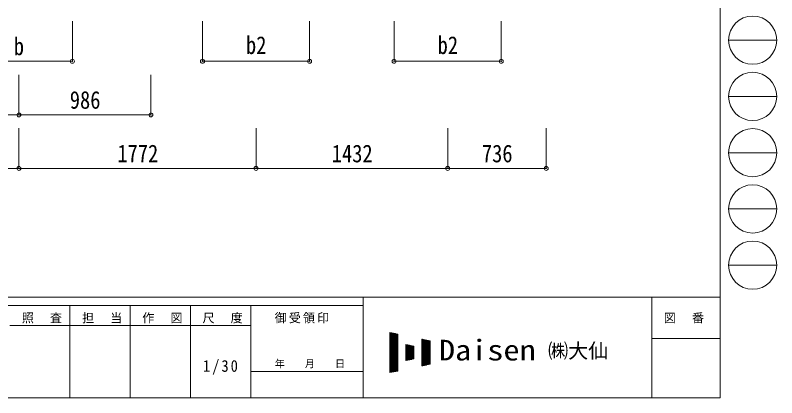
# Model space of a CAD drawing. Units: millimetres at full size, sheet at 1:30. Extents: x -8432 to 8432, y -5820 to 5820.
# Drawn here: x 2742 to 8432, y -5820 to -2964 of the extents above; entities that cross this region are included whole.
import ezdxf
from ezdxf.enums import TextEntityAlignment as Align

# ---------------------------------------------------------------- set-up
doc = ezdxf.new("R2010")
doc.units = ezdxf.units.MM
doc.header["$LTSCALE"] = 30
doc.header["$PDMODE"] = 32
doc.header["$PDSIZE"] = 30
doc.layers.add('0-6_OTH_LINE', color=6, linetype='Continuous', lineweight=9)
doc.layers.add('F-0_240', color=7, linetype='Continuous', lineweight=9)
doc.styles.add('ＭＳ ゴシック', font='')
doc.styles.get('ＭＳ ゴシック').set_extended_font_data('MS Gothic')

msp = doc.modelspace()

# ---------------------------------------------------------------- linework, layer by layer
at = {"layer": '0-6_OTH_LINE'}
for p, q in [((3169.19, -3307.61), (3169.19, -3008.61)), ((4141.19, -3307.61), (4141.19, -3007.67)), ((4941.19, -3307.61), (4941.19, -3007.67)), ((5573.19, -3307.61), (5573.19, -3007.67)), ((6373.19, -3307.61), (6373.19, -3007.67)), ((2369.19, -3307.61), (3169.19, -3307.61)), ((4141.19, -3307.61), (4941.19, -3307.61)), ((5573.19, -3307.61), (6373.19, -3307.61)), ((2769.39, -3707.61), (2769.39, -3407.61)), ((3755.39, -3707.61), (3755.39, -3407.61)), ((1319.39, -3707.61), (2769.39, -3707.61)), ((2769.39, -3707.61), (3755.39, -3707.61)), ((2769.39, -4107.61), (2769.39, -3807.61)), ((4541.39, -4107.61), (4541.39, -3807.61)), ((5973.39, -4107.61), (5973.39, -3807.61)), ((6709.39, -4107.61), (6709.39, -3807.61)), ((-130.61, -4107.61), (2769.39, -4107.61)), ((2769.39, -4107.61), (4541.39, -4107.61)), ((4541.39, -4107.61), (5973.39, -4107.61)), ((5973.39, -4107.61), (6709.39, -4107.61))]:
    msp.add_line(p, q, dxfattribs=at)
for p in [(3169.19, -3307.61), (4141.19, -3307.61), (4941.19, -3307.61), (5573.19, -3307.61), (6373.19, -3307.61), (2769.39, -3707.61), (3755.39, -3707.61), (2769.39, -4107.61), (4541.39, -4107.61), (5973.39, -4107.61), (6709.39, -4107.61)]:
    msp.add_point(p, dxfattribs=at)
at = {"layer": 'F-0_240', "color": 5}
for p, q in [((8007.94, 5820), (8007.94, -5820)), ((-8432.06, -5070), (8007.94, -5070)), ((5341.19, -5070), (5341.19, -5820)), ((7497.94, -5070), (7497.94, -5820)), ((-8432.06, -5130), (5341.19, -5130)), ((3151.18, -5130), (3151.18, -5820)), ((3601.18, -5130), (3601.18, -5820)), ((4051.18, -5130), (4051.18, -5820)), ((4501.18, -5130), (4501.18, -5820)), ((2701.18, -5280), (4501.18, -5280)), ((7497.94, -5377.5), (8007.94, -5377.5)), ((4501.18, -5625), (5341.19, -5625)), ((-8432.06, -5820), (8007.94, -5820))]:
    msp.add_line(p, q, dxfattribs=at)
at = {"layer": 'F-0_240', "color": 4}
for p, q in [((8072.06, -3150), (8432.06, -3150)), ((8072.06, -3570), (8432.06, -3570)), ((8072.06, -3990), (8432.06, -3990)), ((8072.06, -4410), (8432.06, -4410)), ((8072.06, -4830), (8432.06, -4830))]:
    msp.add_line(p, q, dxfattribs=at)
at = {"layer": 'F-0_240'}
for p, q in [((5541.15, -5332.6), (5601.15, -5345.1)), ((5541.15, -5332.6), (5541.15, -5632.6)), ((5541.15, -5335.42), (5554.7, -5335.42)), ((5541.15, -5338.42), (5569.1, -5338.42)), ((5541.15, -5341.42), (5583.5, -5341.42)), ((5541.15, -5344.42), (5597.9, -5344.42)), ((5541.15, -5347.42), (5601.15, -5347.42)), ((5542.92, -5632.23), (5542.92, -5332.97)), ((5545.92, -5631.61), (5545.92, -5333.6)), ((5548.92, -5630.98), (5548.92, -5334.22)), ((5551.92, -5630.36), (5551.92, -5334.85)), ((5554.92, -5629.73), (5554.92, -5335.47)), ((5557.92, -5629.11), (5557.92, -5336.1)), ((5560.92, -5628.48), (5560.92, -5336.72)), ((5563.92, -5627.86), (5563.92, -5337.35)), ((5566.92, -5627.23), (5566.92, -5337.97)), ((5569.92, -5626.61), (5569.92, -5338.6)), ((5572.92, -5625.98), (5572.92, -5339.22)), ((5575.92, -5625.36), (5575.92, -5339.85)), ((5578.92, -5624.73), (5578.92, -5340.47)), ((5581.92, -5624.11), (5581.92, -5341.1)), ((5584.92, -5623.48), (5584.92, -5341.72)), ((5587.92, -5622.86), (5587.92, -5342.35)), ((5590.92, -5622.23), (5590.92, -5342.97)), ((5593.92, -5621.61), (5593.92, -5343.6)), ((5596.92, -5620.98), (5596.92, -5344.22)), ((5599.92, -5620.36), (5599.92, -5344.85)), ((5601.15, -5345.1), (5601.15, -5620.1)), ((5541.15, -5350.42), (5601.15, -5350.42)), ((5541.15, -5353.42), (5601.15, -5353.42)), ((5541.15, -5356.42), (5601.15, -5356.42)), ((5541.15, -5359.42), (5601.15, -5359.42)), ((5541.15, -5362.42), (5601.15, -5362.42)), ((5541.15, -5365.42), (5601.15, -5365.42)), ((5541.15, -5368.42), (5601.15, -5368.42)), ((5541.15, -5371.42), (5601.15, -5371.42)), ((5541.15, -5374.42), (5601.15, -5374.42)), ((5541.15, -5377.42), (5601.15, -5377.42)), ((5541.15, -5380.42), (5601.15, -5380.42)), ((5541.15, -5383.42), (5601.15, -5383.42)), ((5541.15, -5386.42), (5601.15, -5386.42)), ((5541.15, -5389.42), (5601.15, -5389.42)), ((5541.15, -5392.42), (5601.15, -5392.42)), ((5541.15, -5395.42), (5601.15, -5395.42)), ((5541.15, -5398.42), (5601.15, -5398.42)), ((5541.15, -5401.42), (5601.15, -5401.42)), ((5541.15, -5404.42), (5601.15, -5404.42)), ((5781.15, -5382.6), (5841.15, -5395.1)), ((5781.15, -5382.6), (5781.15, -5582.6)), ((5781.15, -5383.42), (5785.1, -5383.42)), ((5781.15, -5386.42), (5799.5, -5386.42)), ((5781.15, -5389.42), (5813.9, -5389.42)), ((5781.15, -5392.42), (5828.3, -5392.42)), ((5781.15, -5395.42), (5841.15, -5395.42)), ((5781.15, -5398.42), (5841.15, -5398.42)), ((5781.15, -5401.42), (5841.15, -5401.42)), ((5781.15, -5404.42), (5841.15, -5404.42)), ((5782.92, -5582.23), (5782.92, -5382.97)), ((5785.92, -5581.61), (5785.92, -5383.6)), ((5788.92, -5580.98), (5788.92, -5384.22)), ((5791.92, -5580.36), (5791.92, -5384.85)), ((5794.92, -5579.73), (5794.92, -5385.47)), ((5797.92, -5579.11), (5797.92, -5386.1)), ((5800.92, -5578.48), (5800.92, -5386.72)), ((5803.92, -5577.86), (5803.92, -5387.35)), ((5806.92, -5577.23), (5806.92, -5387.97)), ((5809.92, -5576.61), (5809.92, -5388.6)), ((5812.92, -5575.98), (5812.92, -5389.22)), ((5815.92, -5575.36), (5815.92, -5389.85)), ((5818.92, -5574.73), (5818.92, -5390.47)), ((5821.92, -5574.11), (5821.92, -5391.1)), ((5824.92, -5573.48), (5824.92, -5391.72)), ((5827.92, -5572.86), (5827.92, -5392.35)), ((5830.92, -5572.23), (5830.92, -5392.97)), ((5833.92, -5571.61), (5833.92, -5393.6)), ((5836.92, -5570.98), (5836.92, -5394.22)), ((5839.92, -5570.36), (5839.92, -5394.85)), ((5841.15, -5395.1), (5841.15, -5570.1)), ((5541.15, -5407.42), (5601.15, -5407.42)), ((5541.15, -5410.42), (5601.15, -5410.42)), ((5541.15, -5413.42), (5601.15, -5413.42)), ((5541.15, -5416.42), (5601.15, -5416.42)), ((5541.15, -5419.42), (5601.15, -5419.42)), ((5541.15, -5422.42), (5601.15, -5422.42)), ((5541.15, -5425.42), (5601.15, -5425.42)), ((5541.15, -5428.42), (5601.15, -5428.42)), ((5541.15, -5431.42), (5601.15, -5431.42)), ((5541.15, -5434.42), (5601.15, -5434.42)), ((5541.15, -5437.42), (5601.15, -5437.42)), ((5541.15, -5440.42), (5601.15, -5440.42)), ((5541.15, -5443.42), (5601.15, -5443.42)), ((5541.15, -5446.42), (5601.15, -5446.42)), ((5541.15, -5449.42), (5601.15, -5449.42)), ((5541.15, -5452.42), (5601.15, -5452.42)), ((5541.15, -5455.42), (5601.15, -5455.42)), ((5541.15, -5458.42), (5601.15, -5458.42)), ((5541.15, -5461.42), (5601.15, -5461.42)), ((5661.15, -5422.6), (5721.15, -5435.1)), ((5661.15, -5422.6), (5661.15, -5542.6)), ((5661.15, -5425.42), (5674.7, -5425.42)), ((5661.15, -5428.42), (5689.1, -5428.42)), ((5661.15, -5431.42), (5703.5, -5431.42)), ((5661.15, -5434.42), (5717.9, -5434.42)), ((5661.15, -5437.42), (5721.15, -5437.42)), ((5661.15, -5440.42), (5721.15, -5440.42)), ((5661.15, -5443.42), (5721.15, -5443.42)), ((5661.15, -5446.42), (5721.15, -5446.42)), ((5661.15, -5449.42), (5721.15, -5449.42)), ((5661.15, -5452.42), (5721.15, -5452.42)), ((5661.15, -5455.42), (5721.15, -5455.42)), ((5661.15, -5458.42), (5721.15, -5458.42)), ((5661.15, -5461.42), (5721.15, -5461.42)), ((5662.92, -5542.23), (5662.92, -5422.97)), ((5665.92, -5541.61), (5665.92, -5423.6)), ((5668.92, -5540.98), (5668.92, -5424.22)), ((5671.92, -5540.36), (5671.92, -5424.85)), ((5674.92, -5539.73), (5674.92, -5425.47)), ((5677.92, -5539.11), (5677.92, -5426.1)), ((5680.92, -5538.48), (5680.92, -5426.72)), ((5683.92, -5537.86), (5683.92, -5427.35)), ((5686.92, -5537.23), (5686.92, -5427.97)), ((5689.92, -5536.61), (5689.92, -5428.6)), ((5692.92, -5535.98), (5692.92, -5429.22)), ((5695.92, -5535.36), (5695.92, -5429.85)), ((5698.92, -5534.73), (5698.92, -5430.47)), ((5701.92, -5534.11), (5701.92, -5431.1)), ((5704.92, -5533.48), (5704.92, -5431.72)), ((5707.92, -5532.86), (5707.92, -5432.35)), ((5710.92, -5532.23), (5710.92, -5432.97)), ((5713.92, -5531.61), (5713.92, -5433.6)), ((5716.92, -5530.98), (5716.92, -5434.22)), ((5719.92, -5530.36), (5719.92, -5434.85)), ((5721.15, -5435.1), (5721.15, -5530.1)), ((5781.15, -5407.42), (5841.15, -5407.42)), ((5781.15, -5410.42), (5841.15, -5410.42)), ((5781.15, -5413.42), (5841.15, -5413.42)), ((5781.15, -5416.42), (5841.15, -5416.42)), ((5781.15, -5419.42), (5841.15, -5419.42)), ((5781.15, -5422.42), (5841.15, -5422.42)), ((5781.15, -5425.42), (5841.15, -5425.42)), ((5781.15, -5428.42), (5841.15, -5428.42)), ((5781.15, -5431.42), (5841.15, -5431.42)), ((5781.15, -5434.42), (5841.15, -5434.42)), ((5781.15, -5437.42), (5841.15, -5437.42)), ((5781.15, -5440.42), (5841.15, -5440.42)), ((5781.15, -5443.42), (5841.15, -5443.42)), ((5781.15, -5446.42), (5841.15, -5446.42)), ((5781.15, -5449.42), (5841.15, -5449.42)), ((5781.15, -5452.42), (5841.15, -5452.42)), ((5781.15, -5455.42), (5841.15, -5455.42)), ((5781.15, -5458.42), (5841.15, -5458.42)), ((5781.15, -5461.42), (5841.15, -5461.42)), ((5541.15, -5464.42), (5601.15, -5464.42)), ((5541.15, -5467.42), (5601.15, -5467.42)), ((5541.15, -5470.42), (5601.15, -5470.42)), ((5541.15, -5473.42), (5601.15, -5473.42)), ((5541.15, -5476.42), (5601.15, -5476.42)), ((5541.15, -5479.42), (5601.15, -5479.42)), ((5541.15, -5482.42), (5601.15, -5482.42)), ((5541.15, -5485.42), (5601.15, -5485.42)), ((5541.15, -5488.42), (5601.15, -5488.42)), ((5541.15, -5491.42), (5601.15, -5491.42)), ((5541.15, -5494.42), (5601.15, -5494.42)), ((5541.15, -5497.42), (5601.15, -5497.42)), ((5541.15, -5500.42), (5601.15, -5500.42)), ((5541.15, -5503.42), (5601.15, -5503.42)), ((5541.15, -5506.42), (5601.15, -5506.42)), ((5541.15, -5509.42), (5601.15, -5509.42)), ((5541.15, -5512.42), (5601.15, -5512.42)), ((5541.15, -5515.42), (5601.15, -5515.42)), ((5541.15, -5518.42), (5601.15, -5518.42)), ((5661.15, -5464.42), (5721.15, -5464.42)), ((5661.15, -5467.42), (5721.15, -5467.42)), ((5661.15, -5470.42), (5721.15, -5470.42)), ((5661.15, -5473.42), (5721.15, -5473.42)), ((5661.15, -5476.42), (5721.15, -5476.42)), ((5661.15, -5479.42), (5721.15, -5479.42)), ((5661.15, -5482.42), (5721.15, -5482.42)), ((5661.15, -5485.42), (5721.15, -5485.42)), ((5661.15, -5488.42), (5721.15, -5488.42)), ((5661.15, -5491.42), (5721.15, -5491.42)), ((5661.15, -5494.42), (5721.15, -5494.42)), ((5661.15, -5497.42), (5721.15, -5497.42)), ((5661.15, -5500.42), (5721.15, -5500.42)), ((5661.15, -5503.42), (5721.15, -5503.42)), ((5661.15, -5506.42), (5721.15, -5506.42)), ((5661.15, -5509.42), (5721.15, -5509.42)), ((5661.15, -5512.42), (5721.15, -5512.42)), ((5661.15, -5515.42), (5721.15, -5515.42)), ((5661.15, -5518.42), (5721.15, -5518.42)), ((5781.15, -5464.42), (5841.15, -5464.42)), ((5781.15, -5467.42), (5841.15, -5467.42)), ((5781.15, -5470.42), (5841.15, -5470.42)), ((5781.15, -5473.42), (5841.15, -5473.42)), ((5781.15, -5476.42), (5841.15, -5476.42)), ((5781.15, -5479.42), (5841.15, -5479.42)), ((5781.15, -5482.42), (5841.15, -5482.42)), ((5781.15, -5485.42), (5841.15, -5485.42)), ((5781.15, -5488.42), (5841.15, -5488.42)), ((5781.15, -5491.42), (5841.15, -5491.42)), ((5781.15, -5494.42), (5841.15, -5494.42)), ((5781.15, -5497.42), (5841.15, -5497.42)), ((5781.15, -5500.42), (5841.15, -5500.42)), ((5781.15, -5503.42), (5841.15, -5503.42)), ((5781.15, -5506.42), (5841.15, -5506.42)), ((5781.15, -5509.42), (5841.15, -5509.42)), ((5781.15, -5512.42), (5841.15, -5512.42)), ((5781.15, -5515.42), (5841.15, -5515.42)), ((5781.15, -5518.42), (5841.15, -5518.42)), ((5541.15, -5521.42), (5601.15, -5521.42)), ((5541.15, -5524.42), (5601.15, -5524.42)), ((5541.15, -5527.42), (5601.15, -5527.42)), ((5541.15, -5530.42), (5601.15, -5530.42)), ((5541.15, -5533.42), (5601.15, -5533.42)), ((5541.15, -5536.42), (5601.15, -5536.42)), ((5541.15, -5539.42), (5601.15, -5539.42)), ((5541.15, -5542.42), (5601.15, -5542.42)), ((5541.15, -5545.42), (5601.15, -5545.42)), ((5541.15, -5548.42), (5601.15, -5548.42)), ((5541.15, -5551.42), (5601.15, -5551.42)), ((5541.15, -5554.42), (5601.15, -5554.42)), ((5541.15, -5557.42), (5601.15, -5557.42)), ((5541.15, -5560.42), (5601.15, -5560.42)), ((5541.15, -5563.42), (5601.15, -5563.42)), ((5541.15, -5566.42), (5601.15, -5566.42)), ((5541.15, -5569.42), (5601.15, -5569.42)), ((5541.15, -5572.42), (5601.15, -5572.42)), ((5541.15, -5575.42), (5601.15, -5575.42)), ((5661.15, -5521.42), (5721.15, -5521.42)), ((5661.15, -5524.42), (5721.15, -5524.42)), ((5661.15, -5527.42), (5721.15, -5527.42)), ((5661.15, -5542.6), (5721.15, -5530.1)), ((5661.15, -5530.42), (5719.6, -5530.42)), ((5661.15, -5533.42), (5705.2, -5533.42)), ((5661.15, -5536.42), (5690.8, -5536.42)), ((5661.15, -5539.42), (5676.4, -5539.42)), ((5661.15, -5542.42), (5662, -5542.42)), ((5781.15, -5521.42), (5841.15, -5521.42)), ((5781.15, -5524.42), (5841.15, -5524.42)), ((5781.15, -5527.42), (5841.15, -5527.42)), ((5781.15, -5530.42), (5841.15, -5530.42)), ((5781.15, -5533.42), (5841.15, -5533.42)), ((5781.15, -5536.42), (5841.15, -5536.42)), ((5781.15, -5539.42), (5841.15, -5539.42)), ((5781.15, -5542.42), (5841.15, -5542.42)), ((5781.15, -5545.42), (5841.15, -5545.42)), ((5781.15, -5548.42), (5841.15, -5548.42)), ((5781.15, -5551.42), (5841.15, -5551.42)), ((5781.15, -5554.42), (5841.15, -5554.42)), ((5781.15, -5557.42), (5841.15, -5557.42)), ((5781.15, -5560.42), (5841.15, -5560.42)), ((5781.15, -5563.42), (5841.15, -5563.42)), ((5781.15, -5566.42), (5841.15, -5566.42)), ((5781.15, -5569.42), (5841.15, -5569.42)), ((5841.15, -5570.1), (5781.15, -5582.6)), ((5781.15, -5572.42), (5830, -5572.42)), ((5781.15, -5575.42), (5815.6, -5575.42)), ((5541.15, -5578.42), (5601.15, -5578.42)), ((5541.15, -5581.42), (5601.15, -5581.42)), ((5541.15, -5584.42), (5601.15, -5584.42)), ((5541.15, -5587.42), (5601.15, -5587.42)), ((5541.15, -5590.42), (5601.15, -5590.42)), ((5541.15, -5593.42), (5601.15, -5593.42)), ((5541.15, -5596.42), (5601.15, -5596.42)), ((5541.15, -5599.42), (5601.15, -5599.42)), ((5541.15, -5602.42), (5601.15, -5602.42)), ((5541.15, -5605.42), (5601.15, -5605.42)), ((5541.15, -5608.42), (5601.15, -5608.42)), ((5541.15, -5611.42), (5601.15, -5611.42)), ((5541.15, -5614.42), (5601.15, -5614.42)), ((5541.15, -5617.42), (5601.15, -5617.42)), ((5601.15, -5620.1), (5541.15, -5632.6)), ((5541.15, -5620.42), (5599.6, -5620.42)), ((5541.15, -5623.42), (5585.2, -5623.42)), ((5541.15, -5626.42), (5570.8, -5626.42)), ((5541.15, -5629.42), (5556.4, -5629.42)), ((5541.15, -5632.42), (5542, -5632.42)), ((5781.15, -5578.42), (5801.2, -5578.42)), ((5781.15, -5581.42), (5786.8, -5581.42))]:
    msp.add_line(p, q, dxfattribs=at)
at = {"layer": 'F-0_240', "color": 4}
for centre in [(8252.05, -3150), (8252.05, -3570), (8252.05, -3990), (8252.05, -4410), (8252.05, -4830)]:
    msp.add_circle(centre, 180, dxfattribs=at)

# ---------------------------------------------------------------- texts
at = {"layer": '0-6_OTH_LINE', "color": 7, "style": 'ＭＳ ゴシック', "width": 0.85}
for s, p in [('b', (2731.69, -3301.61)), ('b2', (4466.19, -3292.61)), ('b2', (5898.19, -3292.61)), ('986', (3149.89, -3701.61)), ('1772', (3505.39, -4101.61)), ('1432', (5107.39, -4101.61)), ('736', (6228.89, -4101.61))]:
    msp.add_text(s, height=132, dxfattribs=at).set_placement(p, align=Align.BOTTOM_LEFT)
at = {"layer": 'F-0_240', "style": 'ＭＳ ゴシック', "width": 1.15}
msp.add_text('Daisen', height=154, dxfattribs=at).set_placement((5908.01, -5587.6), align=Align.BOTTOM_LEFT)
at = {"layer": 'F-0_240', "style": 'ＭＳ ゴシック'}
for s, height, p in [('㈱大仙\u3000', 110, (6723.41, -5557.6)), ('年\u3000\u3000月\u3000\u3000日', 54.99, (4681.19, -5610))]:
    msp.add_text(s, height=height, dxfattribs=at).set_placement(p, align=Align.BOTTOM_LEFT)
at = {"layer": 'F-0_240', "attachment_point": 7, "style": 'ＭＳ ゴシック'}
for s, insert, char_height in [('\\T1.17;照\u3000査', (2791.19, -5265), 65.98), ('\\T1.17;担\u3000当', (3241.19, -5265), 65.98), ('\\T1.17;作\u3000図', (3691.18, -5265), 65.98), ('\\T1.17;尺\u3000度', (4141.19, -5265), 65.98), ('\\T1.17;御受領印', (4681.18, -5265), 65.98), ('\\T1.17;図\u3000番', (7587.94, -5265), 65.98), ('\\T1.28;\\W0.9;1/30', (4144.93, -5647.5), 87.98)]:
    msp.add_mtext(s, dxfattribs=dict(at, insert=insert, char_height=char_height))

doc.saveas('drawing.dxf')
